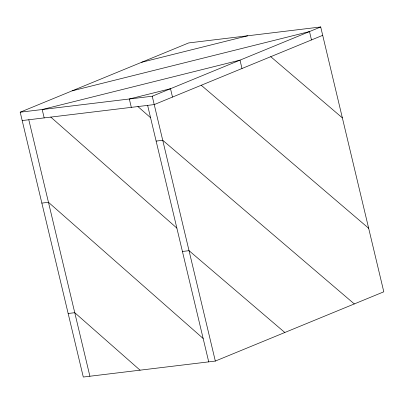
<?xml version="1.0" encoding="UTF-8"?>
<svg xmlns="http://www.w3.org/2000/svg" width="404" height="404" viewBox="0 0 404 404"><rect width="100%" height="100%" fill="white"/><g stroke="black" fill="none" stroke-linecap="round" stroke-linejoin="round"><path stroke-width="0.61" d="M20.2 112.191L188.673 42.93L320.705 26.967L383.8 291.809L215.327 361.07L83.295 377.033L20.2 112.191L152.232 96.223L320.705 26.967M322.7 35.33L154.227 104.585L22.195 120.554M141.653 62.261L247.632 35.805M72.159 90.829L309.489 31.578L311.479 39.94M156.131 141.082L162.731 140.284L354.308 303.934M41.854 203.096L48.46 202.298L203.151 338.471M182.426 251.475L189.032 250.677L284.82 332.502M68.155 313.489L74.76 312.691L140.057 370.17M270.736 56.691L342.36 117.872M201.248 85.259L368.66 228.265M137.916 106.56L150.556 117.685M50.778 117.094L176.856 228.078M241.991 68.508L239.996 60.145L42.183 109.529L44.177 117.892M172.498 97.076L170.508 88.713L129.32 98.995L131.315 107.358M152.232 96.223L215.327 361.07M147.627 105.383L208.727 361.868M28.795 119.756L89.895 376.235"/></g></svg>
